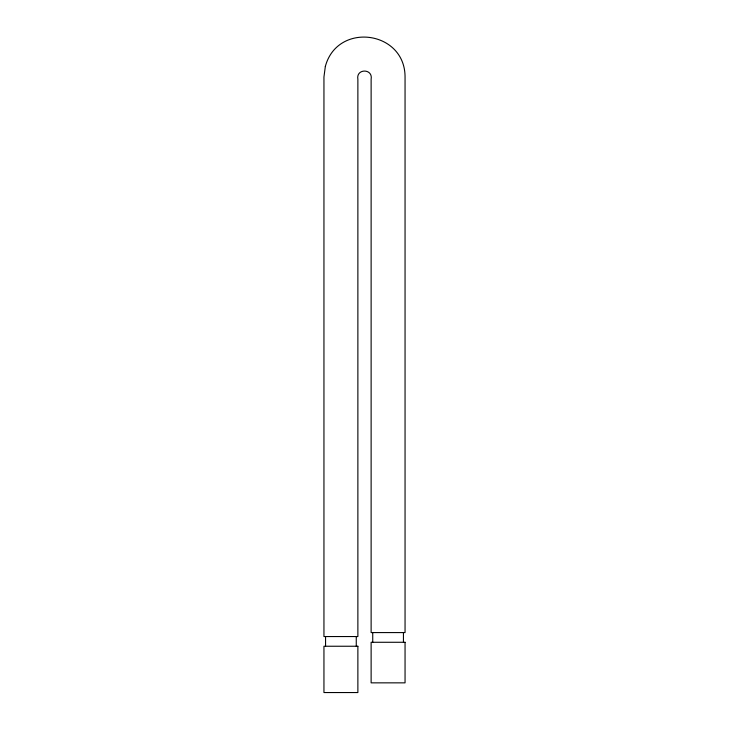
<?xml version="1.0" encoding="UTF-8"?>
<svg xmlns="http://www.w3.org/2000/svg" width="729" height="729" viewBox="0 0 729 729"><rect width="100%" height="100%" fill="white"/><g stroke="black" fill="none" stroke-linecap="round" stroke-linejoin="round"><path stroke-width="1.09" d="M403.438 632.581L403.438 642.276M372.738 632.581L372.738 642.276M356.262 636.545L356.262 646.24M325.562 636.545L325.562 646.24M325.325 66.503L323.949 77.001L323.949 636.545L357.875 636.545L357.875 79.224C355.861 68.362 373.139 68.362 371.125 79.224L371.125 632.581L405.051 632.581L405.051 77.001C405.124 30.509 337.29 21.578 325.325 66.503M405.051 642.276L371.125 642.276L371.125 682.854L405.051 682.854L405.051 642.276M357.875 646.24L323.949 646.24L323.949 692.55L357.875 692.55L357.875 646.24"/></g></svg>
